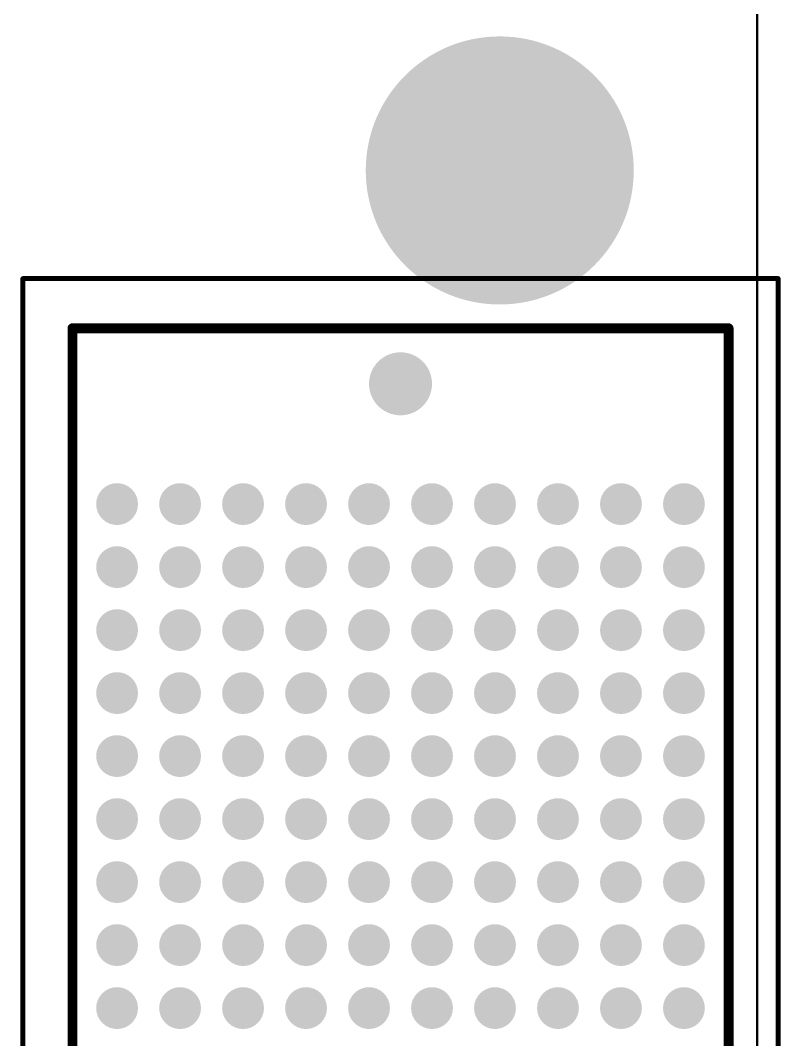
# Model space of a CAD drawing. Header units: inches. Extents: x -7 to 179, y 0 to 152.
# Drawn here: x 163.7 to 179.03, y 61.07 to 81.61 of the extents above; entities that cross this region are included whole.
import ezdxf

# ---------------------------------------------------------------- set-up
doc = ezdxf.new("R2010")
doc.units = ezdxf.units.IN
for name, color, linetype in [('BOT', 5, 'Continuous'), ('Bottom Solder', 6, 'Continuous'), ('Keep-Out Layer', 6, 'Continuous'), ('Mechanical 13', 56, 'Continuous'), ('Mechanical 15', 56, 'Continuous'), ('Multi-Layer', 9, 'Continuous'), ('Pad Holes', 156, 'Continuous'), ('TOP', 1, 'Continuous'), ('Top Overlay', 2, 'Continuous'), ('Top Paste', 8, 'Continuous'), ('Top Solder', 216, 'Continuous')]:
    doc.layers.add(name, color=color, linetype=linetype)

msp = doc.modelspace()

# ---------------------------------------------------------------- hatches: boundary and pattern name
at = {"layer": 'BOT'}
h = msp.add_hatch(color=5, dxfattribs=at)
edge = h.paths.add_edge_path()
edge.add_arc((173.37, 78.588), 2.6, 0, 360)
h = msp.add_hatch(color=5, dxfattribs=at)
edge = h.paths.add_edge_path()
edge.add_arc((171.369, 74.287), 0.318, 0, 360)
at = {"layer": 'Bottom Solder'}
h = msp.add_hatch(color=6, dxfattribs=at)
edge = h.paths.add_edge_path()
edge.add_arc((173.37, 78.588), 2.702, 0, 360)
h = msp.add_hatch(color=6, dxfattribs=at)
edge = h.paths.add_edge_path()
edge.add_arc((171.369, 74.287), 0.419, 0, 360)
at = {"layer": 'Multi-Layer'}
h = msp.add_hatch(color=9, dxfattribs=at)
edge = h.paths.add_edge_path()
edge.add_arc((171.369, 74.287), 0.318, 0, 360)
at = {"layer": 'Pad Holes'}
h = msp.add_hatch(color=7, dxfattribs=at)
edge = h.paths.add_edge_path()
edge.add_arc((173.37, 78.588), 1.346, 0, 360)
h = msp.add_hatch(color=7, dxfattribs=at)
edge = h.paths.add_edge_path()
edge.add_arc((171.369, 74.287), 0.635, 0, 360)
at = {"layer": 'TOP'}
h = msp.add_hatch(color=1, dxfattribs=at)
edge = h.paths.add_edge_path()
edge.add_arc((173.37, 78.588), 1.905, 0, 360)
h = msp.add_hatch(color=1, dxfattribs=at)
edge = h.paths.add_edge_path()
edge.add_arc((171.369, 74.287), 0.318, 0, 360)
h = msp.add_hatch(color=1, dxfattribs=at)
edge = h.paths.add_edge_path()
edge.add_arc((165.654, 71.862), 0.32, 0, 360)
h = msp.add_hatch(color=1, dxfattribs=at)
edge = h.paths.add_edge_path()
edge.add_arc((166.924, 71.862), 0.32, 0, 360)
h = msp.add_hatch(color=1, dxfattribs=at)
edge = h.paths.add_edge_path()
edge.add_arc((168.194, 71.862), 0.32, 0, 360)
h = msp.add_hatch(color=1, dxfattribs=at)
edge = h.paths.add_edge_path()
edge.add_arc((169.464, 71.862), 0.32, 0, 360)
h = msp.add_hatch(color=1, dxfattribs=at)
edge = h.paths.add_edge_path()
edge.add_arc((170.734, 71.862), 0.32, 0, 360)
h = msp.add_hatch(color=1, dxfattribs=at)
edge = h.paths.add_edge_path()
edge.add_arc((172.004, 71.862), 0.32, 0, 360)
h = msp.add_hatch(color=1, dxfattribs=at)
edge = h.paths.add_edge_path()
edge.add_arc((173.274, 71.862), 0.32, 0, 360)
h = msp.add_hatch(color=1, dxfattribs=at)
edge = h.paths.add_edge_path()
edge.add_arc((174.544, 71.862), 0.32, 0, 360)
h = msp.add_hatch(color=1, dxfattribs=at)
edge = h.paths.add_edge_path()
edge.add_arc((175.814, 71.862), 0.32, 0, 360)
h = msp.add_hatch(color=1, dxfattribs=at)
edge = h.paths.add_edge_path()
edge.add_arc((177.084, 71.862), 0.32, 0, 360)
h = msp.add_hatch(color=1, dxfattribs=at)
edge = h.paths.add_edge_path()
edge.add_arc((165.654, 70.592), 0.32, 0, 360)
h = msp.add_hatch(color=1, dxfattribs=at)
edge = h.paths.add_edge_path()
edge.add_arc((166.924, 70.592), 0.32, 0, 360)
h = msp.add_hatch(color=1, dxfattribs=at)
edge = h.paths.add_edge_path()
edge.add_arc((168.194, 70.592), 0.32, 0, 360)
h = msp.add_hatch(color=1, dxfattribs=at)
edge = h.paths.add_edge_path()
edge.add_arc((169.464, 70.592), 0.32, 0, 360)
h = msp.add_hatch(color=1, dxfattribs=at)
edge = h.paths.add_edge_path()
edge.add_arc((170.734, 70.592), 0.32, 0, 360)
h = msp.add_hatch(color=1, dxfattribs=at)
edge = h.paths.add_edge_path()
edge.add_arc((172.004, 70.592), 0.32, 0, 360)
h = msp.add_hatch(color=1, dxfattribs=at)
edge = h.paths.add_edge_path()
edge.add_arc((173.274, 70.592), 0.32, 0, 360)
h = msp.add_hatch(color=1, dxfattribs=at)
edge = h.paths.add_edge_path()
edge.add_arc((174.544, 70.592), 0.32, 0, 360)
h = msp.add_hatch(color=1, dxfattribs=at)
edge = h.paths.add_edge_path()
edge.add_arc((175.814, 70.592), 0.32, 0, 360)
h = msp.add_hatch(color=1, dxfattribs=at)
edge = h.paths.add_edge_path()
edge.add_arc((177.084, 70.592), 0.32, 0, 360)
h = msp.add_hatch(color=1, dxfattribs=at)
edge = h.paths.add_edge_path()
edge.add_arc((165.654, 69.322), 0.32, 0, 360)
h = msp.add_hatch(color=1, dxfattribs=at)
edge = h.paths.add_edge_path()
edge.add_arc((166.924, 69.322), 0.32, 0, 360)
h = msp.add_hatch(color=1, dxfattribs=at)
edge = h.paths.add_edge_path()
edge.add_arc((168.194, 69.322), 0.32, 0, 360)
h = msp.add_hatch(color=1, dxfattribs=at)
edge = h.paths.add_edge_path()
edge.add_arc((169.464, 69.322), 0.32, 0, 360)
h = msp.add_hatch(color=1, dxfattribs=at)
edge = h.paths.add_edge_path()
edge.add_arc((170.734, 69.322), 0.32, 0, 360)
h = msp.add_hatch(color=1, dxfattribs=at)
edge = h.paths.add_edge_path()
edge.add_arc((172.004, 69.322), 0.32, 0, 360)
h = msp.add_hatch(color=1, dxfattribs=at)
edge = h.paths.add_edge_path()
edge.add_arc((173.274, 69.322), 0.32, 0, 360)
h = msp.add_hatch(color=1, dxfattribs=at)
edge = h.paths.add_edge_path()
edge.add_arc((174.544, 69.322), 0.32, 0, 360)
h = msp.add_hatch(color=1, dxfattribs=at)
edge = h.paths.add_edge_path()
edge.add_arc((175.814, 69.322), 0.32, 0, 360)
h = msp.add_hatch(color=1, dxfattribs=at)
edge = h.paths.add_edge_path()
edge.add_arc((177.084, 69.322), 0.32, 0, 360)
h = msp.add_hatch(color=1, dxfattribs=at)
edge = h.paths.add_edge_path()
edge.add_arc((165.654, 68.052), 0.32, 0, 360)
h = msp.add_hatch(color=1, dxfattribs=at)
edge = h.paths.add_edge_path()
edge.add_arc((166.924, 68.052), 0.32, 0, 360)
h = msp.add_hatch(color=1, dxfattribs=at)
edge = h.paths.add_edge_path()
edge.add_arc((168.194, 68.052), 0.32, 0, 360)
h = msp.add_hatch(color=1, dxfattribs=at)
edge = h.paths.add_edge_path()
edge.add_arc((169.464, 68.052), 0.32, 0, 360)
h = msp.add_hatch(color=1, dxfattribs=at)
edge = h.paths.add_edge_path()
edge.add_arc((170.734, 68.052), 0.32, 0, 360)
h = msp.add_hatch(color=1, dxfattribs=at)
edge = h.paths.add_edge_path()
edge.add_arc((172.004, 68.052), 0.32, 0, 360)
h = msp.add_hatch(color=1, dxfattribs=at)
edge = h.paths.add_edge_path()
edge.add_arc((173.274, 68.052), 0.32, 0, 360)
h = msp.add_hatch(color=1, dxfattribs=at)
edge = h.paths.add_edge_path()
edge.add_arc((174.544, 68.052), 0.32, 0, 360)
h = msp.add_hatch(color=1, dxfattribs=at)
edge = h.paths.add_edge_path()
edge.add_arc((175.814, 68.052), 0.32, 0, 360)
h = msp.add_hatch(color=1, dxfattribs=at)
edge = h.paths.add_edge_path()
edge.add_arc((177.084, 68.052), 0.32, 0, 360)
h = msp.add_hatch(color=1, dxfattribs=at)
edge = h.paths.add_edge_path()
edge.add_arc((165.654, 66.782), 0.32, 0, 360)
h = msp.add_hatch(color=1, dxfattribs=at)
edge = h.paths.add_edge_path()
edge.add_arc((166.924, 66.782), 0.32, 0, 360)
h = msp.add_hatch(color=1, dxfattribs=at)
edge = h.paths.add_edge_path()
edge.add_arc((168.194, 66.782), 0.32, 0, 360)
h = msp.add_hatch(color=1, dxfattribs=at)
edge = h.paths.add_edge_path()
edge.add_arc((169.464, 66.782), 0.32, 0, 360)
h = msp.add_hatch(color=1, dxfattribs=at)
edge = h.paths.add_edge_path()
edge.add_arc((170.734, 66.782), 0.32, 0, 360)
h = msp.add_hatch(color=1, dxfattribs=at)
edge = h.paths.add_edge_path()
edge.add_arc((172.004, 66.782), 0.32, 0, 360)
h = msp.add_hatch(color=1, dxfattribs=at)
edge = h.paths.add_edge_path()
edge.add_arc((173.274, 66.782), 0.32, 0, 360)
h = msp.add_hatch(color=1, dxfattribs=at)
edge = h.paths.add_edge_path()
edge.add_arc((174.544, 66.782), 0.32, 0, 360)
h = msp.add_hatch(color=1, dxfattribs=at)
edge = h.paths.add_edge_path()
edge.add_arc((175.814, 66.782), 0.32, 0, 360)
h = msp.add_hatch(color=1, dxfattribs=at)
edge = h.paths.add_edge_path()
edge.add_arc((177.084, 66.782), 0.32, 0, 360)
h = msp.add_hatch(color=1, dxfattribs=at)
edge = h.paths.add_edge_path()
edge.add_arc((165.654, 65.512), 0.32, 0, 360)
h = msp.add_hatch(color=1, dxfattribs=at)
edge = h.paths.add_edge_path()
edge.add_arc((166.924, 65.512), 0.32, 0, 360)
h = msp.add_hatch(color=1, dxfattribs=at)
edge = h.paths.add_edge_path()
edge.add_arc((168.194, 65.512), 0.32, 0, 360)
h = msp.add_hatch(color=1, dxfattribs=at)
edge = h.paths.add_edge_path()
edge.add_arc((169.464, 65.512), 0.32, 0, 360)
h = msp.add_hatch(color=1, dxfattribs=at)
edge = h.paths.add_edge_path()
edge.add_arc((170.734, 65.512), 0.32, 0, 360)
h = msp.add_hatch(color=1, dxfattribs=at)
edge = h.paths.add_edge_path()
edge.add_arc((172.004, 65.512), 0.32, 0, 360)
h = msp.add_hatch(color=1, dxfattribs=at)
edge = h.paths.add_edge_path()
edge.add_arc((173.274, 65.512), 0.32, 0, 360)
h = msp.add_hatch(color=1, dxfattribs=at)
edge = h.paths.add_edge_path()
edge.add_arc((174.544, 65.512), 0.32, 0, 360)
h = msp.add_hatch(color=1, dxfattribs=at)
edge = h.paths.add_edge_path()
edge.add_arc((175.814, 65.512), 0.32, 0, 360)
h = msp.add_hatch(color=1, dxfattribs=at)
edge = h.paths.add_edge_path()
edge.add_arc((177.084, 65.512), 0.32, 0, 360)
h = msp.add_hatch(color=1, dxfattribs=at)
edge = h.paths.add_edge_path()
edge.add_arc((165.654, 64.242), 0.32, 0, 360)
h = msp.add_hatch(color=1, dxfattribs=at)
edge = h.paths.add_edge_path()
edge.add_arc((166.924, 64.242), 0.32, 0, 360)
h = msp.add_hatch(color=1, dxfattribs=at)
edge = h.paths.add_edge_path()
edge.add_arc((168.194, 64.242), 0.32, 0, 360)
h = msp.add_hatch(color=1, dxfattribs=at)
edge = h.paths.add_edge_path()
edge.add_arc((169.464, 64.242), 0.32, 0, 360)
h = msp.add_hatch(color=1, dxfattribs=at)
edge = h.paths.add_edge_path()
edge.add_arc((170.734, 64.242), 0.32, 0, 360)
h = msp.add_hatch(color=1, dxfattribs=at)
edge = h.paths.add_edge_path()
edge.add_arc((172.004, 64.242), 0.32, 0, 360)
h = msp.add_hatch(color=1, dxfattribs=at)
edge = h.paths.add_edge_path()
edge.add_arc((173.274, 64.242), 0.32, 0, 360)
h = msp.add_hatch(color=1, dxfattribs=at)
edge = h.paths.add_edge_path()
edge.add_arc((174.544, 64.242), 0.32, 0, 360)
h = msp.add_hatch(color=1, dxfattribs=at)
edge = h.paths.add_edge_path()
edge.add_arc((175.814, 64.242), 0.32, 0, 360)
h = msp.add_hatch(color=1, dxfattribs=at)
edge = h.paths.add_edge_path()
edge.add_arc((177.084, 64.242), 0.32, 0, 360)
h = msp.add_hatch(color=1, dxfattribs=at)
edge = h.paths.add_edge_path()
edge.add_arc((165.654, 62.972), 0.32, 0, 360)
h = msp.add_hatch(color=1, dxfattribs=at)
edge = h.paths.add_edge_path()
edge.add_arc((166.924, 62.972), 0.32, 0, 360)
h = msp.add_hatch(color=1, dxfattribs=at)
edge = h.paths.add_edge_path()
edge.add_arc((168.194, 62.972), 0.32, 0, 360)
h = msp.add_hatch(color=1, dxfattribs=at)
edge = h.paths.add_edge_path()
edge.add_arc((169.464, 62.972), 0.32, 0, 360)
h = msp.add_hatch(color=1, dxfattribs=at)
edge = h.paths.add_edge_path()
edge.add_arc((170.734, 62.972), 0.32, 0, 360)
h = msp.add_hatch(color=1, dxfattribs=at)
edge = h.paths.add_edge_path()
edge.add_arc((172.004, 62.972), 0.32, 0, 360)
h = msp.add_hatch(color=1, dxfattribs=at)
edge = h.paths.add_edge_path()
edge.add_arc((173.274, 62.972), 0.32, 0, 360)
h = msp.add_hatch(color=1, dxfattribs=at)
edge = h.paths.add_edge_path()
edge.add_arc((174.544, 62.972), 0.32, 0, 360)
h = msp.add_hatch(color=1, dxfattribs=at)
edge = h.paths.add_edge_path()
edge.add_arc((175.814, 62.972), 0.32, 0, 360)
h = msp.add_hatch(color=1, dxfattribs=at)
edge = h.paths.add_edge_path()
edge.add_arc((177.084, 62.972), 0.32, 0, 360)
h = msp.add_hatch(color=1, dxfattribs=at)
edge = h.paths.add_edge_path()
edge.add_arc((165.654, 61.702), 0.32, 0, 360)
h = msp.add_hatch(color=1, dxfattribs=at)
edge = h.paths.add_edge_path()
edge.add_arc((166.924, 61.702), 0.32, 0, 360)
h = msp.add_hatch(color=1, dxfattribs=at)
edge = h.paths.add_edge_path()
edge.add_arc((168.194, 61.702), 0.32, 0, 360)
h = msp.add_hatch(color=1, dxfattribs=at)
edge = h.paths.add_edge_path()
edge.add_arc((169.464, 61.702), 0.32, 0, 360)
h = msp.add_hatch(color=1, dxfattribs=at)
edge = h.paths.add_edge_path()
edge.add_arc((170.734, 61.702), 0.32, 0, 360)
h = msp.add_hatch(color=1, dxfattribs=at)
edge = h.paths.add_edge_path()
edge.add_arc((172.004, 61.702), 0.32, 0, 360)
h = msp.add_hatch(color=1, dxfattribs=at)
edge = h.paths.add_edge_path()
edge.add_arc((173.274, 61.702), 0.32, 0, 360)
h = msp.add_hatch(color=1, dxfattribs=at)
edge = h.paths.add_edge_path()
edge.add_arc((174.544, 61.702), 0.32, 0, 360)
h = msp.add_hatch(color=1, dxfattribs=at)
edge = h.paths.add_edge_path()
edge.add_arc((175.814, 61.702), 0.32, 0, 360)
h = msp.add_hatch(color=1, dxfattribs=at)
edge = h.paths.add_edge_path()
edge.add_arc((177.084, 61.702), 0.32, 0, 360)
at = {"layer": 'Top Paste'}
h = msp.add_hatch(color=8, dxfattribs=at)
edge = h.paths.add_edge_path()
edge.add_arc((165.654, 71.862), 0.32, 0, 360)
h = msp.add_hatch(color=8, dxfattribs=at)
edge = h.paths.add_edge_path()
edge.add_arc((166.924, 71.862), 0.32, 0, 360)
h = msp.add_hatch(color=8, dxfattribs=at)
edge = h.paths.add_edge_path()
edge.add_arc((168.194, 71.862), 0.32, 0, 360)
h = msp.add_hatch(color=8, dxfattribs=at)
edge = h.paths.add_edge_path()
edge.add_arc((169.464, 71.862), 0.32, 0, 360)
h = msp.add_hatch(color=8, dxfattribs=at)
edge = h.paths.add_edge_path()
edge.add_arc((170.734, 71.862), 0.32, 0, 360)
h = msp.add_hatch(color=8, dxfattribs=at)
edge = h.paths.add_edge_path()
edge.add_arc((172.004, 71.862), 0.32, 0, 360)
h = msp.add_hatch(color=8, dxfattribs=at)
edge = h.paths.add_edge_path()
edge.add_arc((173.274, 71.862), 0.32, 0, 360)
h = msp.add_hatch(color=8, dxfattribs=at)
edge = h.paths.add_edge_path()
edge.add_arc((174.544, 71.862), 0.32, 0, 360)
h = msp.add_hatch(color=8, dxfattribs=at)
edge = h.paths.add_edge_path()
edge.add_arc((175.814, 71.862), 0.32, 0, 360)
h = msp.add_hatch(color=8, dxfattribs=at)
edge = h.paths.add_edge_path()
edge.add_arc((177.084, 71.862), 0.32, 0, 360)
h = msp.add_hatch(color=8, dxfattribs=at)
edge = h.paths.add_edge_path()
edge.add_arc((165.654, 70.592), 0.32, 0, 360)
h = msp.add_hatch(color=8, dxfattribs=at)
edge = h.paths.add_edge_path()
edge.add_arc((166.924, 70.592), 0.32, 0, 360)
h = msp.add_hatch(color=8, dxfattribs=at)
edge = h.paths.add_edge_path()
edge.add_arc((168.194, 70.592), 0.32, 0, 360)
h = msp.add_hatch(color=8, dxfattribs=at)
edge = h.paths.add_edge_path()
edge.add_arc((169.464, 70.592), 0.32, 0, 360)
h = msp.add_hatch(color=8, dxfattribs=at)
edge = h.paths.add_edge_path()
edge.add_arc((170.734, 70.592), 0.32, 0, 360)
h = msp.add_hatch(color=8, dxfattribs=at)
edge = h.paths.add_edge_path()
edge.add_arc((172.004, 70.592), 0.32, 0, 360)
h = msp.add_hatch(color=8, dxfattribs=at)
edge = h.paths.add_edge_path()
edge.add_arc((173.274, 70.592), 0.32, 0, 360)
h = msp.add_hatch(color=8, dxfattribs=at)
edge = h.paths.add_edge_path()
edge.add_arc((174.544, 70.592), 0.32, 0, 360)
h = msp.add_hatch(color=8, dxfattribs=at)
edge = h.paths.add_edge_path()
edge.add_arc((175.814, 70.592), 0.32, 0, 360)
h = msp.add_hatch(color=8, dxfattribs=at)
edge = h.paths.add_edge_path()
edge.add_arc((177.084, 70.592), 0.32, 0, 360)
h = msp.add_hatch(color=8, dxfattribs=at)
edge = h.paths.add_edge_path()
edge.add_arc((165.654, 69.322), 0.32, 0, 360)
h = msp.add_hatch(color=8, dxfattribs=at)
edge = h.paths.add_edge_path()
edge.add_arc((166.924, 69.322), 0.32, 0, 360)
h = msp.add_hatch(color=8, dxfattribs=at)
edge = h.paths.add_edge_path()
edge.add_arc((168.194, 69.322), 0.32, 0, 360)
h = msp.add_hatch(color=8, dxfattribs=at)
edge = h.paths.add_edge_path()
edge.add_arc((169.464, 69.322), 0.32, 0, 360)
h = msp.add_hatch(color=8, dxfattribs=at)
edge = h.paths.add_edge_path()
edge.add_arc((170.734, 69.322), 0.32, 0, 360)
h = msp.add_hatch(color=8, dxfattribs=at)
edge = h.paths.add_edge_path()
edge.add_arc((172.004, 69.322), 0.32, 0, 360)
h = msp.add_hatch(color=8, dxfattribs=at)
edge = h.paths.add_edge_path()
edge.add_arc((173.274, 69.322), 0.32, 0, 360)
h = msp.add_hatch(color=8, dxfattribs=at)
edge = h.paths.add_edge_path()
edge.add_arc((174.544, 69.322), 0.32, 0, 360)
h = msp.add_hatch(color=8, dxfattribs=at)
edge = h.paths.add_edge_path()
edge.add_arc((175.814, 69.322), 0.32, 0, 360)
h = msp.add_hatch(color=8, dxfattribs=at)
edge = h.paths.add_edge_path()
edge.add_arc((177.084, 69.322), 0.32, 0, 360)
h = msp.add_hatch(color=8, dxfattribs=at)
edge = h.paths.add_edge_path()
edge.add_arc((165.654, 68.052), 0.32, 0, 360)
h = msp.add_hatch(color=8, dxfattribs=at)
edge = h.paths.add_edge_path()
edge.add_arc((166.924, 68.052), 0.32, 0, 360)
h = msp.add_hatch(color=8, dxfattribs=at)
edge = h.paths.add_edge_path()
edge.add_arc((168.194, 68.052), 0.32, 0, 360)
h = msp.add_hatch(color=8, dxfattribs=at)
edge = h.paths.add_edge_path()
edge.add_arc((169.464, 68.052), 0.32, 0, 360)
h = msp.add_hatch(color=8, dxfattribs=at)
edge = h.paths.add_edge_path()
edge.add_arc((170.734, 68.052), 0.32, 0, 360)
h = msp.add_hatch(color=8, dxfattribs=at)
edge = h.paths.add_edge_path()
edge.add_arc((172.004, 68.052), 0.32, 0, 360)
h = msp.add_hatch(color=8, dxfattribs=at)
edge = h.paths.add_edge_path()
edge.add_arc((173.274, 68.052), 0.32, 0, 360)
h = msp.add_hatch(color=8, dxfattribs=at)
edge = h.paths.add_edge_path()
edge.add_arc((174.544, 68.052), 0.32, 0, 360)
h = msp.add_hatch(color=8, dxfattribs=at)
edge = h.paths.add_edge_path()
edge.add_arc((175.814, 68.052), 0.32, 0, 360)
h = msp.add_hatch(color=8, dxfattribs=at)
edge = h.paths.add_edge_path()
edge.add_arc((177.084, 68.052), 0.32, 0, 360)
h = msp.add_hatch(color=8, dxfattribs=at)
edge = h.paths.add_edge_path()
edge.add_arc((165.654, 66.782), 0.32, 0, 360)
h = msp.add_hatch(color=8, dxfattribs=at)
edge = h.paths.add_edge_path()
edge.add_arc((166.924, 66.782), 0.32, 0, 360)
h = msp.add_hatch(color=8, dxfattribs=at)
edge = h.paths.add_edge_path()
edge.add_arc((168.194, 66.782), 0.32, 0, 360)
h = msp.add_hatch(color=8, dxfattribs=at)
edge = h.paths.add_edge_path()
edge.add_arc((169.464, 66.782), 0.32, 0, 360)
h = msp.add_hatch(color=8, dxfattribs=at)
edge = h.paths.add_edge_path()
edge.add_arc((170.734, 66.782), 0.32, 0, 360)
h = msp.add_hatch(color=8, dxfattribs=at)
edge = h.paths.add_edge_path()
edge.add_arc((172.004, 66.782), 0.32, 0, 360)
h = msp.add_hatch(color=8, dxfattribs=at)
edge = h.paths.add_edge_path()
edge.add_arc((173.274, 66.782), 0.32, 0, 360)
h = msp.add_hatch(color=8, dxfattribs=at)
edge = h.paths.add_edge_path()
edge.add_arc((174.544, 66.782), 0.32, 0, 360)
h = msp.add_hatch(color=8, dxfattribs=at)
edge = h.paths.add_edge_path()
edge.add_arc((175.814, 66.782), 0.32, 0, 360)
h = msp.add_hatch(color=8, dxfattribs=at)
edge = h.paths.add_edge_path()
edge.add_arc((177.084, 66.782), 0.32, 0, 360)
h = msp.add_hatch(color=8, dxfattribs=at)
edge = h.paths.add_edge_path()
edge.add_arc((165.654, 65.512), 0.32, 0, 360)
h = msp.add_hatch(color=8, dxfattribs=at)
edge = h.paths.add_edge_path()
edge.add_arc((166.924, 65.512), 0.32, 0, 360)
h = msp.add_hatch(color=8, dxfattribs=at)
edge = h.paths.add_edge_path()
edge.add_arc((168.194, 65.512), 0.32, 0, 360)
h = msp.add_hatch(color=8, dxfattribs=at)
edge = h.paths.add_edge_path()
edge.add_arc((169.464, 65.512), 0.32, 0, 360)
h = msp.add_hatch(color=8, dxfattribs=at)
edge = h.paths.add_edge_path()
edge.add_arc((170.734, 65.512), 0.32, 0, 360)
h = msp.add_hatch(color=8, dxfattribs=at)
edge = h.paths.add_edge_path()
edge.add_arc((172.004, 65.512), 0.32, 0, 360)
h = msp.add_hatch(color=8, dxfattribs=at)
edge = h.paths.add_edge_path()
edge.add_arc((173.274, 65.512), 0.32, 0, 360)
h = msp.add_hatch(color=8, dxfattribs=at)
edge = h.paths.add_edge_path()
edge.add_arc((174.544, 65.512), 0.32, 0, 360)
h = msp.add_hatch(color=8, dxfattribs=at)
edge = h.paths.add_edge_path()
edge.add_arc((175.814, 65.512), 0.32, 0, 360)
h = msp.add_hatch(color=8, dxfattribs=at)
edge = h.paths.add_edge_path()
edge.add_arc((177.084, 65.512), 0.32, 0, 360)
h = msp.add_hatch(color=8, dxfattribs=at)
edge = h.paths.add_edge_path()
edge.add_arc((165.654, 64.242), 0.32, 0, 360)
h = msp.add_hatch(color=8, dxfattribs=at)
edge = h.paths.add_edge_path()
edge.add_arc((166.924, 64.242), 0.32, 0, 360)
h = msp.add_hatch(color=8, dxfattribs=at)
edge = h.paths.add_edge_path()
edge.add_arc((168.194, 64.242), 0.32, 0, 360)
h = msp.add_hatch(color=8, dxfattribs=at)
edge = h.paths.add_edge_path()
edge.add_arc((169.464, 64.242), 0.32, 0, 360)
h = msp.add_hatch(color=8, dxfattribs=at)
edge = h.paths.add_edge_path()
edge.add_arc((170.734, 64.242), 0.32, 0, 360)
h = msp.add_hatch(color=8, dxfattribs=at)
edge = h.paths.add_edge_path()
edge.add_arc((172.004, 64.242), 0.32, 0, 360)
h = msp.add_hatch(color=8, dxfattribs=at)
edge = h.paths.add_edge_path()
edge.add_arc((173.274, 64.242), 0.32, 0, 360)
h = msp.add_hatch(color=8, dxfattribs=at)
edge = h.paths.add_edge_path()
edge.add_arc((174.544, 64.242), 0.32, 0, 360)
h = msp.add_hatch(color=8, dxfattribs=at)
edge = h.paths.add_edge_path()
edge.add_arc((175.814, 64.242), 0.32, 0, 360)
h = msp.add_hatch(color=8, dxfattribs=at)
edge = h.paths.add_edge_path()
edge.add_arc((177.084, 64.242), 0.32, 0, 360)
h = msp.add_hatch(color=8, dxfattribs=at)
edge = h.paths.add_edge_path()
edge.add_arc((165.654, 62.972), 0.32, 0, 360)
h = msp.add_hatch(color=8, dxfattribs=at)
edge = h.paths.add_edge_path()
edge.add_arc((166.924, 62.972), 0.32, 0, 360)
h = msp.add_hatch(color=8, dxfattribs=at)
edge = h.paths.add_edge_path()
edge.add_arc((168.194, 62.972), 0.32, 0, 360)
h = msp.add_hatch(color=8, dxfattribs=at)
edge = h.paths.add_edge_path()
edge.add_arc((169.464, 62.972), 0.32, 0, 360)
h = msp.add_hatch(color=8, dxfattribs=at)
edge = h.paths.add_edge_path()
edge.add_arc((170.734, 62.972), 0.32, 0, 360)
h = msp.add_hatch(color=8, dxfattribs=at)
edge = h.paths.add_edge_path()
edge.add_arc((172.004, 62.972), 0.32, 0, 360)
h = msp.add_hatch(color=8, dxfattribs=at)
edge = h.paths.add_edge_path()
edge.add_arc((173.274, 62.972), 0.32, 0, 360)
h = msp.add_hatch(color=8, dxfattribs=at)
edge = h.paths.add_edge_path()
edge.add_arc((174.544, 62.972), 0.32, 0, 360)
h = msp.add_hatch(color=8, dxfattribs=at)
edge = h.paths.add_edge_path()
edge.add_arc((175.814, 62.972), 0.32, 0, 360)
h = msp.add_hatch(color=8, dxfattribs=at)
edge = h.paths.add_edge_path()
edge.add_arc((177.084, 62.972), 0.32, 0, 360)
h = msp.add_hatch(color=8, dxfattribs=at)
edge = h.paths.add_edge_path()
edge.add_arc((165.654, 61.702), 0.32, 0, 360)
h = msp.add_hatch(color=8, dxfattribs=at)
edge = h.paths.add_edge_path()
edge.add_arc((166.924, 61.702), 0.32, 0, 360)
h = msp.add_hatch(color=8, dxfattribs=at)
edge = h.paths.add_edge_path()
edge.add_arc((168.194, 61.702), 0.32, 0, 360)
h = msp.add_hatch(color=8, dxfattribs=at)
edge = h.paths.add_edge_path()
edge.add_arc((169.464, 61.702), 0.32, 0, 360)
h = msp.add_hatch(color=8, dxfattribs=at)
edge = h.paths.add_edge_path()
edge.add_arc((170.734, 61.702), 0.32, 0, 360)
h = msp.add_hatch(color=8, dxfattribs=at)
edge = h.paths.add_edge_path()
edge.add_arc((172.004, 61.702), 0.32, 0, 360)
h = msp.add_hatch(color=8, dxfattribs=at)
edge = h.paths.add_edge_path()
edge.add_arc((173.274, 61.702), 0.32, 0, 360)
h = msp.add_hatch(color=8, dxfattribs=at)
edge = h.paths.add_edge_path()
edge.add_arc((174.544, 61.702), 0.32, 0, 360)
h = msp.add_hatch(color=8, dxfattribs=at)
edge = h.paths.add_edge_path()
edge.add_arc((175.814, 61.702), 0.32, 0, 360)
h = msp.add_hatch(color=8, dxfattribs=at)
edge = h.paths.add_edge_path()
edge.add_arc((177.084, 61.702), 0.32, 0, 360)
at = {"layer": 'Top Solder'}
h = msp.add_hatch(color=216, dxfattribs=at)
edge = h.paths.add_edge_path()
edge.add_arc((173.37, 78.588), 2.007, 0, 360)
h = msp.add_hatch(color=216, dxfattribs=at)
edge = h.paths.add_edge_path()
edge.add_arc((171.369, 74.287), 0.419, 0, 360)
h = msp.add_hatch(color=216, dxfattribs=at)
edge = h.paths.add_edge_path()
edge.add_arc((165.654, 71.862), 0.422, 0, 360)
h = msp.add_hatch(color=216, dxfattribs=at)
edge = h.paths.add_edge_path()
edge.add_arc((166.924, 71.862), 0.422, 0, 360)
h = msp.add_hatch(color=216, dxfattribs=at)
edge = h.paths.add_edge_path()
edge.add_arc((168.194, 71.862), 0.422, 0, 360)
h = msp.add_hatch(color=216, dxfattribs=at)
edge = h.paths.add_edge_path()
edge.add_arc((169.464, 71.862), 0.422, 0, 360)
h = msp.add_hatch(color=216, dxfattribs=at)
edge = h.paths.add_edge_path()
edge.add_arc((170.734, 71.862), 0.422, 0, 360)
h = msp.add_hatch(color=216, dxfattribs=at)
edge = h.paths.add_edge_path()
edge.add_arc((172.004, 71.862), 0.422, 0, 360)
h = msp.add_hatch(color=216, dxfattribs=at)
edge = h.paths.add_edge_path()
edge.add_arc((173.274, 71.862), 0.422, 0, 360)
h = msp.add_hatch(color=216, dxfattribs=at)
edge = h.paths.add_edge_path()
edge.add_arc((174.544, 71.862), 0.422, 0, 360)
h = msp.add_hatch(color=216, dxfattribs=at)
edge = h.paths.add_edge_path()
edge.add_arc((175.814, 71.862), 0.422, 0, 360)
h = msp.add_hatch(color=216, dxfattribs=at)
edge = h.paths.add_edge_path()
edge.add_arc((177.084, 71.862), 0.422, 0, 360)
h = msp.add_hatch(color=216, dxfattribs=at)
edge = h.paths.add_edge_path()
edge.add_arc((165.654, 70.592), 0.422, 0, 360)
h = msp.add_hatch(color=216, dxfattribs=at)
edge = h.paths.add_edge_path()
edge.add_arc((166.924, 70.592), 0.422, 0, 360)
h = msp.add_hatch(color=216, dxfattribs=at)
edge = h.paths.add_edge_path()
edge.add_arc((168.194, 70.592), 0.422, 0, 360)
h = msp.add_hatch(color=216, dxfattribs=at)
edge = h.paths.add_edge_path()
edge.add_arc((169.464, 70.592), 0.422, 0, 360)
h = msp.add_hatch(color=216, dxfattribs=at)
edge = h.paths.add_edge_path()
edge.add_arc((170.734, 70.592), 0.422, 0, 360)
h = msp.add_hatch(color=216, dxfattribs=at)
edge = h.paths.add_edge_path()
edge.add_arc((172.004, 70.592), 0.422, 0, 360)
h = msp.add_hatch(color=216, dxfattribs=at)
edge = h.paths.add_edge_path()
edge.add_arc((173.274, 70.592), 0.422, 0, 360)
h = msp.add_hatch(color=216, dxfattribs=at)
edge = h.paths.add_edge_path()
edge.add_arc((174.544, 70.592), 0.422, 0, 360)
h = msp.add_hatch(color=216, dxfattribs=at)
edge = h.paths.add_edge_path()
edge.add_arc((175.814, 70.592), 0.422, 0, 360)
h = msp.add_hatch(color=216, dxfattribs=at)
edge = h.paths.add_edge_path()
edge.add_arc((177.084, 70.592), 0.422, 0, 360)
h = msp.add_hatch(color=216, dxfattribs=at)
edge = h.paths.add_edge_path()
edge.add_arc((165.654, 69.322), 0.422, 0, 360)
h = msp.add_hatch(color=216, dxfattribs=at)
edge = h.paths.add_edge_path()
edge.add_arc((166.924, 69.322), 0.422, 0, 360)
h = msp.add_hatch(color=216, dxfattribs=at)
edge = h.paths.add_edge_path()
edge.add_arc((168.194, 69.322), 0.422, 0, 360)
h = msp.add_hatch(color=216, dxfattribs=at)
edge = h.paths.add_edge_path()
edge.add_arc((169.464, 69.322), 0.422, 0, 360)
h = msp.add_hatch(color=216, dxfattribs=at)
edge = h.paths.add_edge_path()
edge.add_arc((170.734, 69.322), 0.422, 0, 360)
h = msp.add_hatch(color=216, dxfattribs=at)
edge = h.paths.add_edge_path()
edge.add_arc((172.004, 69.322), 0.422, 0, 360)
h = msp.add_hatch(color=216, dxfattribs=at)
edge = h.paths.add_edge_path()
edge.add_arc((173.274, 69.322), 0.422, 0, 360)
h = msp.add_hatch(color=216, dxfattribs=at)
edge = h.paths.add_edge_path()
edge.add_arc((174.544, 69.322), 0.422, 0, 360)
h = msp.add_hatch(color=216, dxfattribs=at)
edge = h.paths.add_edge_path()
edge.add_arc((175.814, 69.322), 0.422, 0, 360)
h = msp.add_hatch(color=216, dxfattribs=at)
edge = h.paths.add_edge_path()
edge.add_arc((177.084, 69.322), 0.422, 0, 360)
h = msp.add_hatch(color=216, dxfattribs=at)
edge = h.paths.add_edge_path()
edge.add_arc((165.654, 68.052), 0.422, 0, 360)
h = msp.add_hatch(color=216, dxfattribs=at)
edge = h.paths.add_edge_path()
edge.add_arc((166.924, 68.052), 0.422, 0, 360)
h = msp.add_hatch(color=216, dxfattribs=at)
edge = h.paths.add_edge_path()
edge.add_arc((168.194, 68.052), 0.422, 0, 360)
h = msp.add_hatch(color=216, dxfattribs=at)
edge = h.paths.add_edge_path()
edge.add_arc((169.464, 68.052), 0.422, 0, 360)
h = msp.add_hatch(color=216, dxfattribs=at)
edge = h.paths.add_edge_path()
edge.add_arc((170.734, 68.052), 0.422, 0, 360)
h = msp.add_hatch(color=216, dxfattribs=at)
edge = h.paths.add_edge_path()
edge.add_arc((172.004, 68.052), 0.422, 0, 360)
h = msp.add_hatch(color=216, dxfattribs=at)
edge = h.paths.add_edge_path()
edge.add_arc((173.274, 68.052), 0.422, 0, 360)
h = msp.add_hatch(color=216, dxfattribs=at)
edge = h.paths.add_edge_path()
edge.add_arc((174.544, 68.052), 0.422, 0, 360)
h = msp.add_hatch(color=216, dxfattribs=at)
edge = h.paths.add_edge_path()
edge.add_arc((175.814, 68.052), 0.422, 0, 360)
h = msp.add_hatch(color=216, dxfattribs=at)
edge = h.paths.add_edge_path()
edge.add_arc((177.084, 68.052), 0.422, 0, 360)
h = msp.add_hatch(color=216, dxfattribs=at)
edge = h.paths.add_edge_path()
edge.add_arc((165.654, 66.782), 0.422, 0, 360)
h = msp.add_hatch(color=216, dxfattribs=at)
edge = h.paths.add_edge_path()
edge.add_arc((166.924, 66.782), 0.422, 0, 360)
h = msp.add_hatch(color=216, dxfattribs=at)
edge = h.paths.add_edge_path()
edge.add_arc((168.194, 66.782), 0.422, 0, 360)
h = msp.add_hatch(color=216, dxfattribs=at)
edge = h.paths.add_edge_path()
edge.add_arc((169.464, 66.782), 0.422, 0, 360)
h = msp.add_hatch(color=216, dxfattribs=at)
edge = h.paths.add_edge_path()
edge.add_arc((170.734, 66.782), 0.422, 0, 360)
h = msp.add_hatch(color=216, dxfattribs=at)
edge = h.paths.add_edge_path()
edge.add_arc((172.004, 66.782), 0.422, 0, 360)
h = msp.add_hatch(color=216, dxfattribs=at)
edge = h.paths.add_edge_path()
edge.add_arc((173.274, 66.782), 0.422, 0, 360)
h = msp.add_hatch(color=216, dxfattribs=at)
edge = h.paths.add_edge_path()
edge.add_arc((174.544, 66.782), 0.422, 0, 360)
h = msp.add_hatch(color=216, dxfattribs=at)
edge = h.paths.add_edge_path()
edge.add_arc((175.814, 66.782), 0.422, 0, 360)
h = msp.add_hatch(color=216, dxfattribs=at)
edge = h.paths.add_edge_path()
edge.add_arc((177.084, 66.782), 0.422, 0, 360)
h = msp.add_hatch(color=216, dxfattribs=at)
edge = h.paths.add_edge_path()
edge.add_arc((165.654, 65.512), 0.422, 0, 360)
h = msp.add_hatch(color=216, dxfattribs=at)
edge = h.paths.add_edge_path()
edge.add_arc((166.924, 65.512), 0.422, 0, 360)
h = msp.add_hatch(color=216, dxfattribs=at)
edge = h.paths.add_edge_path()
edge.add_arc((168.194, 65.512), 0.422, 0, 360)
h = msp.add_hatch(color=216, dxfattribs=at)
edge = h.paths.add_edge_path()
edge.add_arc((169.464, 65.512), 0.422, 0, 360)
h = msp.add_hatch(color=216, dxfattribs=at)
edge = h.paths.add_edge_path()
edge.add_arc((170.734, 65.512), 0.422, 0, 360)
h = msp.add_hatch(color=216, dxfattribs=at)
edge = h.paths.add_edge_path()
edge.add_arc((172.004, 65.512), 0.422, 0, 360)
h = msp.add_hatch(color=216, dxfattribs=at)
edge = h.paths.add_edge_path()
edge.add_arc((173.274, 65.512), 0.422, 0, 360)
h = msp.add_hatch(color=216, dxfattribs=at)
edge = h.paths.add_edge_path()
edge.add_arc((174.544, 65.512), 0.422, 0, 360)
h = msp.add_hatch(color=216, dxfattribs=at)
edge = h.paths.add_edge_path()
edge.add_arc((175.814, 65.512), 0.422, 0, 360)
h = msp.add_hatch(color=216, dxfattribs=at)
edge = h.paths.add_edge_path()
edge.add_arc((177.084, 65.512), 0.422, 0, 360)
h = msp.add_hatch(color=216, dxfattribs=at)
edge = h.paths.add_edge_path()
edge.add_arc((165.654, 64.242), 0.422, 0, 360)
h = msp.add_hatch(color=216, dxfattribs=at)
edge = h.paths.add_edge_path()
edge.add_arc((166.924, 64.242), 0.422, 0, 360)
h = msp.add_hatch(color=216, dxfattribs=at)
edge = h.paths.add_edge_path()
edge.add_arc((168.194, 64.242), 0.422, 0, 360)
h = msp.add_hatch(color=216, dxfattribs=at)
edge = h.paths.add_edge_path()
edge.add_arc((169.464, 64.242), 0.422, 0, 360)
h = msp.add_hatch(color=216, dxfattribs=at)
edge = h.paths.add_edge_path()
edge.add_arc((170.734, 64.242), 0.422, 0, 360)
h = msp.add_hatch(color=216, dxfattribs=at)
edge = h.paths.add_edge_path()
edge.add_arc((172.004, 64.242), 0.422, 0, 360)
h = msp.add_hatch(color=216, dxfattribs=at)
edge = h.paths.add_edge_path()
edge.add_arc((173.274, 64.242), 0.422, 0, 360)
h = msp.add_hatch(color=216, dxfattribs=at)
edge = h.paths.add_edge_path()
edge.add_arc((174.544, 64.242), 0.422, 0, 360)
h = msp.add_hatch(color=216, dxfattribs=at)
edge = h.paths.add_edge_path()
edge.add_arc((175.814, 64.242), 0.422, 0, 360)
h = msp.add_hatch(color=216, dxfattribs=at)
edge = h.paths.add_edge_path()
edge.add_arc((177.084, 64.242), 0.422, 0, 360)
h = msp.add_hatch(color=216, dxfattribs=at)
edge = h.paths.add_edge_path()
edge.add_arc((165.654, 62.972), 0.422, 0, 360)
h = msp.add_hatch(color=216, dxfattribs=at)
edge = h.paths.add_edge_path()
edge.add_arc((166.924, 62.972), 0.422, 0, 360)
h = msp.add_hatch(color=216, dxfattribs=at)
edge = h.paths.add_edge_path()
edge.add_arc((168.194, 62.972), 0.422, 0, 360)
h = msp.add_hatch(color=216, dxfattribs=at)
edge = h.paths.add_edge_path()
edge.add_arc((169.464, 62.972), 0.422, 0, 360)
h = msp.add_hatch(color=216, dxfattribs=at)
edge = h.paths.add_edge_path()
edge.add_arc((170.734, 62.972), 0.422, 0, 360)
h = msp.add_hatch(color=216, dxfattribs=at)
edge = h.paths.add_edge_path()
edge.add_arc((172.004, 62.972), 0.422, 0, 360)
h = msp.add_hatch(color=216, dxfattribs=at)
edge = h.paths.add_edge_path()
edge.add_arc((173.274, 62.972), 0.422, 0, 360)
h = msp.add_hatch(color=216, dxfattribs=at)
edge = h.paths.add_edge_path()
edge.add_arc((174.544, 62.972), 0.422, 0, 360)
h = msp.add_hatch(color=216, dxfattribs=at)
edge = h.paths.add_edge_path()
edge.add_arc((175.814, 62.972), 0.422, 0, 360)
h = msp.add_hatch(color=216, dxfattribs=at)
edge = h.paths.add_edge_path()
edge.add_arc((177.084, 62.972), 0.422, 0, 360)
h = msp.add_hatch(color=216, dxfattribs=at)
edge = h.paths.add_edge_path()
edge.add_arc((165.654, 61.702), 0.422, 0, 360)
h = msp.add_hatch(color=216, dxfattribs=at)
edge = h.paths.add_edge_path()
edge.add_arc((166.924, 61.702), 0.422, 0, 360)
h = msp.add_hatch(color=216, dxfattribs=at)
edge = h.paths.add_edge_path()
edge.add_arc((168.194, 61.702), 0.422, 0, 360)
h = msp.add_hatch(color=216, dxfattribs=at)
edge = h.paths.add_edge_path()
edge.add_arc((169.464, 61.702), 0.422, 0, 360)
h = msp.add_hatch(color=216, dxfattribs=at)
edge = h.paths.add_edge_path()
edge.add_arc((170.734, 61.702), 0.422, 0, 360)
h = msp.add_hatch(color=216, dxfattribs=at)
edge = h.paths.add_edge_path()
edge.add_arc((172.004, 61.702), 0.422, 0, 360)
h = msp.add_hatch(color=216, dxfattribs=at)
edge = h.paths.add_edge_path()
edge.add_arc((173.274, 61.702), 0.422, 0, 360)
h = msp.add_hatch(color=216, dxfattribs=at)
edge = h.paths.add_edge_path()
edge.add_arc((174.544, 61.702), 0.422, 0, 360)
h = msp.add_hatch(color=216, dxfattribs=at)
edge = h.paths.add_edge_path()
edge.add_arc((175.814, 61.702), 0.422, 0, 360)
h = msp.add_hatch(color=216, dxfattribs=at)
edge = h.paths.add_edge_path()
edge.add_arc((177.084, 61.702), 0.422, 0, 360)

# ---------------------------------------------------------------- linework, layer by layer
at = {"layer": 'Keep-Out Layer'}
msp.add_lwpolyline([(178.562, 5.08, 0.0508, 0.0508, 0), (178.562, 146.812, 0.0508, 0.0508, 0)], format="xyseb", dxfattribs=at)
at = {"layer": 'Mechanical 13'}
for points in [[(164.754, 18.787, 0.2, 0.2, 0), (164.754, 75.407, 0.2, 0.2, 0)], [(164.754, 75.407, 0.2, 0.2, 0), (177.984, 75.407, 0.2, 0.2, 0)], [(177.984, 18.787, 0.2, 0.2, 0), (177.984, 75.407, 0.2, 0.2, 0)]]:
    msp.add_lwpolyline(points, format="xyseb", dxfattribs=at)
for points in [[(164.704, 75.407, 0.1, 0.1, 1), (164.804, 75.407, 0.1, 0.1, 1)], [(164.704, 75.407, 0.1, 0.1, 1), (164.804, 75.407, 0.1, 0.1, 1)], [(177.934, 75.407, 0.1, 0.1, 1), (178.034, 75.407, 0.1, 0.1, 1)], [(177.934, 75.407, 0.1, 0.1, 1), (178.034, 75.407, 0.1, 0.1, 1)]]:
    msp.add_lwpolyline(points, format="xyseb", close=True, dxfattribs=at)
at = {"layer": 'Mechanical 15'}
for points in [[(163.754, 17.197, 0.1, 0.1, 0), (163.754, 76.407, 0.1, 0.1, 0)], [(163.754, 76.407, 0.1, 0.1, 0), (178.984, 76.407, 0.1, 0.1, 0)], [(178.984, 17.197, 0.1, 0.1, 0), (178.984, 76.407, 0.1, 0.1, 0)]]:
    msp.add_lwpolyline(points, format="xyseb", dxfattribs=at)
for points in [[(163.729, 76.407, 0.05, 0.05, 1), (163.779, 76.407, 0.05, 0.05, 1)], [(163.729, 76.407, 0.05, 0.05, 1), (163.779, 76.407, 0.05, 0.05, 1)], [(178.959, 76.407, 0.05, 0.05, 1), (179.009, 76.407, 0.05, 0.05, 1)], [(178.959, 76.407, 0.05, 0.05, 1), (179.009, 76.407, 0.05, 0.05, 1)]]:
    msp.add_lwpolyline(points, format="xyseb", close=True, dxfattribs=at)
at = {"layer": 'Top Overlay'}
for points in [[(164.754, 18.787, 0.1, 0.1, 0), (164.754, 75.407, 0.1, 0.1, 0)], [(164.754, 75.407, 0.1, 0.1, 0), (177.984, 75.407, 0.1, 0.1, 0)], [(177.984, 18.787, 0.1, 0.1, 0), (177.984, 75.407, 0.1, 0.1, 0)]]:
    msp.add_lwpolyline(points, format="xyseb", dxfattribs=at)
for points in [[(164.729, 75.407, 0.05, 0.05, 1), (164.779, 75.407, 0.05, 0.05, 1)], [(164.729, 75.407, 0.05, 0.05, 1), (164.779, 75.407, 0.05, 0.05, 1)], [(177.959, 75.407, 0.05, 0.05, 1), (178.009, 75.407, 0.05, 0.05, 1)], [(177.959, 75.407, 0.05, 0.05, 1), (178.009, 75.407, 0.05, 0.05, 1)]]:
    msp.add_lwpolyline(points, format="xyseb", close=True, dxfattribs=at)

doc.saveas('drawing.dxf')
